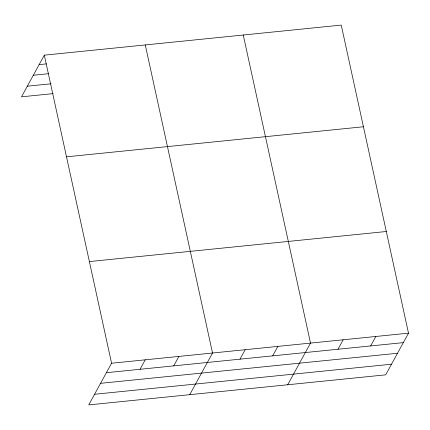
<?xml version="1.0" encoding="UTF-8"?>
<svg xmlns="http://www.w3.org/2000/svg" width="430" height="430" viewBox="0 0 430 430"><rect width="100%" height="100%" fill="white"/><g stroke="black" fill="none" stroke-linecap="round" stroke-linejoin="round"><path stroke-width="0.64" d="M44.317 55.158L111.574 363.232L88.757 404.904L385.683 374.842L408.5 333.169L341.243 25.096L44.317 55.158L21.5 96.831L53.169 93.622M140.046 369.284L145.227 359.824M173.698 365.876L178.88 356.416M189.716 394.686L212.527 353.008L145.27 44.935M240.01 359.163L245.191 349.703M272.674 355.857L277.855 346.397M287.697 384.764L310.514 343.092L243.256 35.013M337.996 349.241L343.178 339.781M370.66 345.935L375.836 336.475M39.135 64.618L46.397 63.882M33.314 75.25L48.493 73.713M27.321 86.199L51.073 83.796M66.51 156.821L363.436 126.759M89.381 261.569L386.307 231.507M111.574 363.232L408.5 333.169M106.398 372.692L403.318 342.629M100.577 383.323L397.503 353.261M94.579 394.272L391.504 364.21"/></g></svg>
